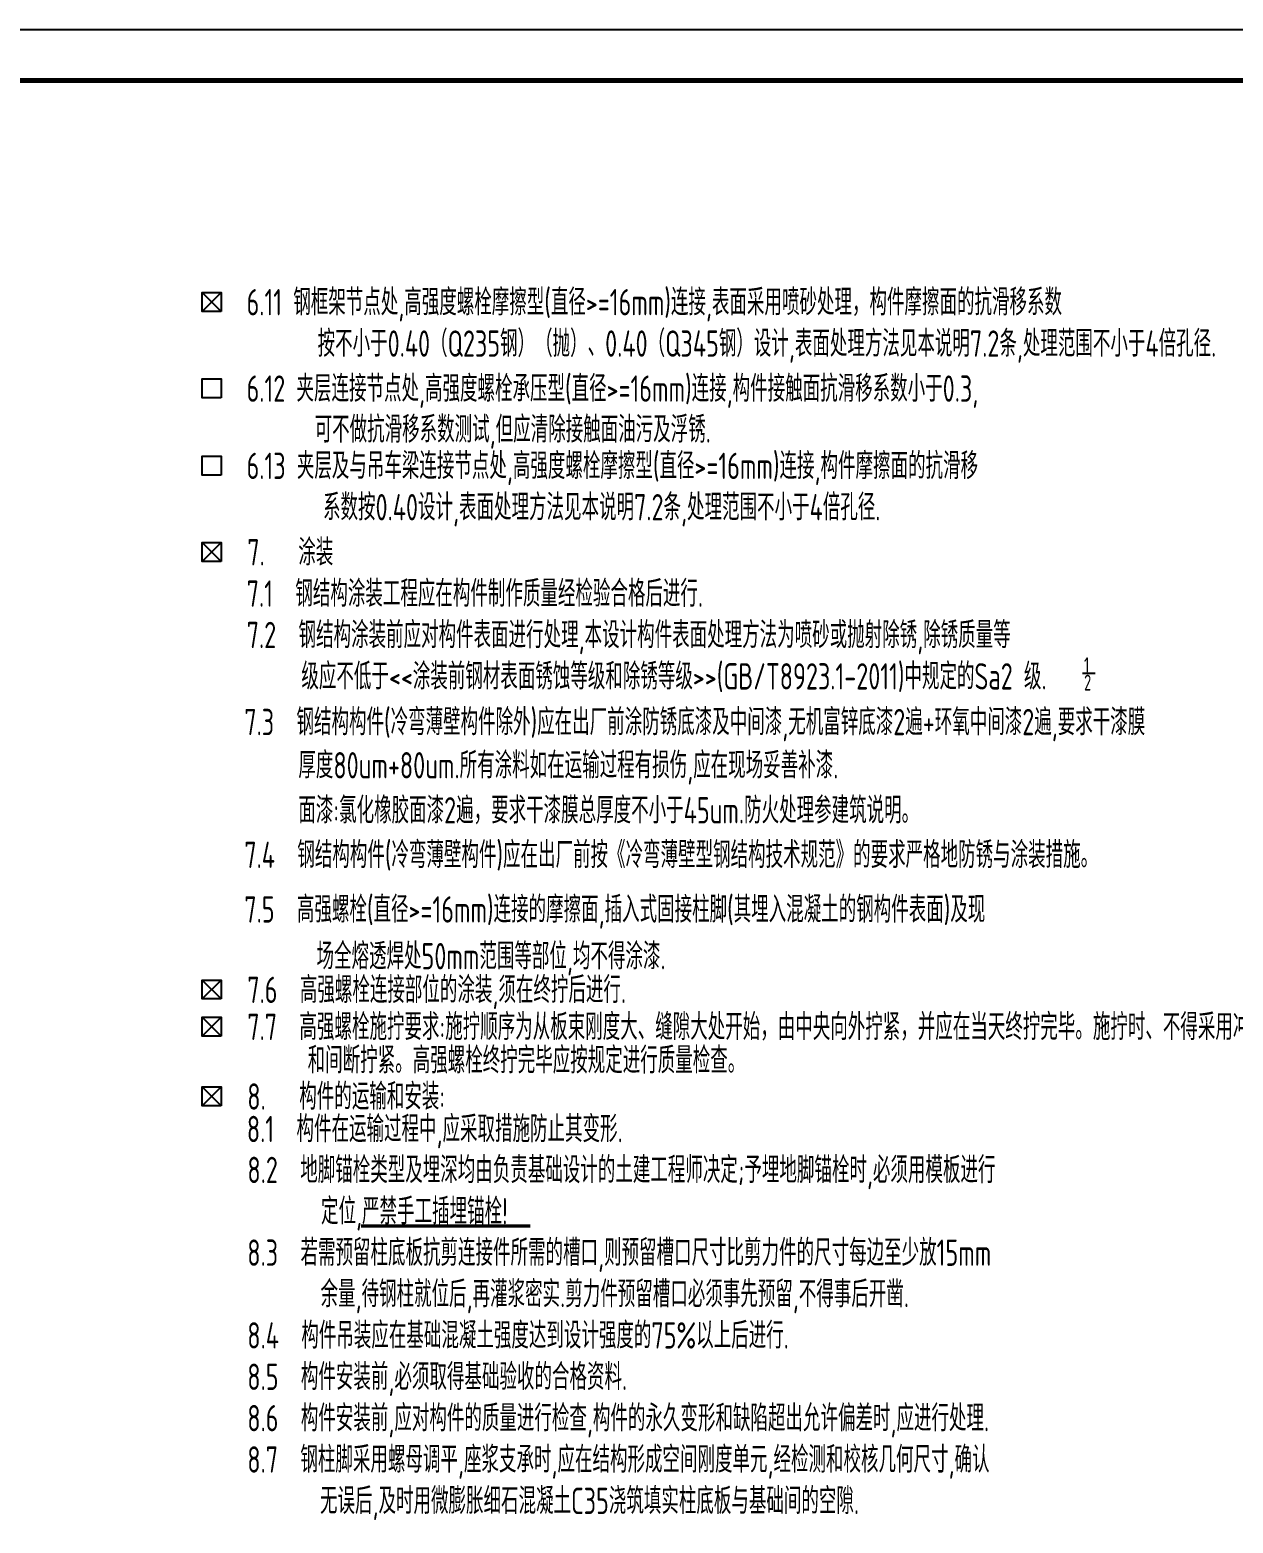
# Model space of a CAD drawing. Extents: x -138012 to 2129925, y -311560 to 0.
# Drawn here: x -12770 to 10966, y -281613 to -252160 of the extents above; entities that cross this region are included whole.
import ezdxf

# ---------------------------------------------------------------- set-up
doc = ezdxf.new("R2010")
doc.units = 0
doc.header["$LTSCALE"] = 1000
doc.header["$MEASUREMENT"] = 0
doc.layers.get('0').update_dxf_attribs({"linetype": 'CONTINUOUS'})
doc.layers.add('BOX', color=7, linetype='CONTINUOUS')
doc.layers.add('DIM', color=3, linetype='CONTINUOUS')
doc.styles.add('TSSD_REIN', font='tssdeng.shx', dxfattribs={"width": 0.7, "bigfont": 'tssdchn.shx'})

msp = doc.modelspace()

# ---------------------------------------------------------------- linework, layer by layer
at = {"const_width": 100}
msp.add_lwpolyline([(-57933.501, -310559.666), (22575.071, -310559.666), (22575.071, -253159.666), (-57933.501, -253159.666)], close=True, dxfattribs=at)
at = {"layer": 'BOX', "color": 7}
msp.add_lwpolyline([(-60433.501, -311559.666), (23666.499, -311559.666), (23666.499, -252159.666), (-60433.501, -252159.666)], close=True, dxfattribs=at)
at = {"layer": 'DIM', "color": 1}
for p, q in [((-9369.4, -257712.243), (-8998.519, -257341.362)), ((-8998.519, -257712.243), (-9369.4, -257341.362)), ((-9369.4, -262273.323), (-8998.519, -262644.204)), ((-9369.4, -262644.204), (-8998.519, -262273.323)), ((-9369.4, -270903.837), (-8998.519, -271274.718)), ((-9369.4, -271274.718), (-8998.519, -270903.837)), ((-9369.4, -271634.302), (-8998.519, -272005.183)), ((-9369.4, -272005.183), (-8998.519, -271634.302)), ((-9369.4, -273008.303), (-8998.519, -273379.184)), ((-9369.4, -273379.184), (-8998.519, -273008.303))]:
    msp.add_line(p, q, dxfattribs=at)
at = {"layer": 'DIM'}
msp.add_line((7995.937, -264849.86), (8242.158, -264849.86), dxfattribs=at)
at = {"layer": 'DIM', "color": 7}
for points in [[(-8998.519, -257712.243), (-9369.4, -257712.243), (-9369.4, -257341.362), (-8998.519, -257341.362)], [(-8998.519, -259416.676), (-9369.4, -259416.676), (-9369.4, -259045.795), (-8998.519, -259045.795)], [(-8998.519, -260940.164), (-9369.4, -260940.164), (-9369.4, -260569.283), (-8998.519, -260569.283)], [(-8998.519, -262644.204), (-9369.4, -262644.204), (-9369.4, -262273.323), (-8998.519, -262273.323)], [(-8998.519, -271274.718), (-9369.4, -271274.718), (-9369.4, -270903.837), (-8998.519, -270903.837)], [(-8998.519, -272005.183), (-9369.4, -272005.183), (-9369.4, -271634.302), (-8998.519, -271634.302)], [(-8998.519, -273379.184), (-9369.4, -273379.184), (-9369.4, -273008.303), (-8998.519, -273008.303)]]:
    msp.add_lwpolyline(points, close=True, dxfattribs=at)
at = {"layer": 'DIM', "color": 1}
for points in [[(-6234.489, -275764.37), (-2902.894, -275764.37)], [(-6234.324, -275733.938), (-2902.73, -275733.938)]]:
    msp.add_lwpolyline(points, dxfattribs=at)

# ---------------------------------------------------------------- texts
at = {"layer": 'DIM', "style": 'TSSD_REIN', "width": 0.7}
for s, height, p in [('6.11 钢框架节点处,高强度螺栓摩擦型(直径>=16mm)连接,表面采用喷砂处理，构件摩擦面的抗滑移系数', 519.23343, (-8495.065, -257790.774)), ('按不小于0.40（Q235钢）（抛）、0.40（Q345钢）设计,表面处理方法见本说明7.2条,处理范围不小于4倍孔径.', 519.23343, (-7093.892, -258606.712)), ('6.12 夹层连接节点处,高强度螺栓承压型(直径>=16mm)连接,构件接触面抗滑移系数小于0.3,', 519.23343, (-8495.065, -259495.207)), ('可不做抗滑移系数测试,但应清除接触面油污及浮锈.', 519.23343, (-7152.931, -260300.197)), ('6.13 夹层及与吊车梁连接节点处,高强度螺栓摩擦型(直径>=16mm)连接,构件摩擦面的抗滑移', 519.23343, (-8495.065, -261018.695)), ('系数按0.40设计,表面处理方法见本说明7.2条,处理范围不小于4倍孔径.', 519.23343, (-6986.736, -261834.634)), ('7.   涂装', 519.2334, (-8481.233, -262723.139)), ('7.1  钢结构涂装工程应在构件制作质量经检验合格后进行.', 519.23343, (-8492.567, -263538.674)), ('7.2  钢结构涂装前应对构件表面进行处理,本设计构件表面处理方法为喷砂或抛射除锈,除锈质量等', 519.23343, (-8492.567, -264354.612)), ('级应不低于<<涂装前钢材表面锈蚀等级和除锈等级>>(GB/T8923.1-2011)中规定的Sa2 级.', 519.23343, (-7414.515, -265170.551)), ('1', 311.54, (8025.566, -264843.881)), ('2', 311.54, (8025.566, -265190.313)), ('7.3  钢结构构件(冷弯薄壁构件除外)应在出厂前涂防锈底漆及中间漆,无机富锌底漆2遍+环氧中间漆2遍,要求干漆膜', 519.23343, (-8540.128, -266071.968)), ('厚度80um+80um.所有涂料如在运输过程有损伤,应在现场妥善补漆.', 519.23343, (-7473.509, -266924.662)), ('面漆:氯化橡胶面漆2遍，要求干漆膜总厚度不小于45um.防火处理参建筑说明。', 519.23343, (-7473.509, -267812.727)), ('7.4  钢结构构件(冷弯薄壁构件)应在出厂前按《冷弯薄壁型钢结构技术规范》的要求严格地防锈与涂装措施。', 519.23343, (-8540.128, -268691.224)), ('7.5  高强螺栓(直径>=16mm)连接的摩擦面,插入式固接柱脚(其埋入混凝土的钢构件表面)及现', 519.23343, (-8540.128, -269768.065)), ('场全熔透焊处50mm范围等部位,均不得涂漆.', 519.23343, (-7115.755, -270690.265)), ('7.6  高强螺栓连接部位的涂装,须在终拧后进行.', 519.23343, (-8481.233, -271353.653)), ('7.7  高强螺栓施拧要求:施拧顺序为从板束刚度大、缝隙大处开始，由中央向外拧紧，并应在当天终拧完毕。施拧时、不得采用冲击拧紧', 519.23343, (-8481.233, -272084.118)), ('和间断拧紧。高强螺栓终拧完毕应按规定进行质量检查。', 519.23343, (-7289.627, -272743.008)), ('8.   构件的运输和安装:', 519.23343, (-8481.233, -273458.118)), ('8.1  构件在运输过程中,应采取措施防止其变形.', 519.23343, (-8489.205, -274099.087)), ('8.2  地脚锚栓类型及埋深均由负责基础设计的土建工程师决定;予埋地脚锚栓时,必须用模板进行', 519.23343, (-8478.527, -274905.975)), ('定位,严禁手工插埋锚栓!', 519.23343, (-7026.352, -275721.931)), ('8.3  若需预留柱底板抗剪连接件所需的槽口,则预留槽口尺寸比剪力件的尺寸每边至少放15mm', 519.23343, (-8480.946, -276537.942)), ('余量,待钢柱就位后,再灌浆密实.剪力件预留槽口必须事先预留,不得事后开凿.', 519.23343, (-7035.954, -277353.779)), ('8.4  构件吊装应在基础混凝土强度达到设计强度的75%%%以上后进行.', 519.23343, (-8480.934, -278169.742)), ('8.5  构件安装前,必须取得基础验收的合格资料.', 519.23343, (-8480.949, -278985.72)), ('8.6  构件安装前,应对构件的质量进行检查,构件的永久变形和缺陷超出允许偏差时,应进行处理.', 519.23343, (-8480.949, -279801.658)), ('8.7  钢柱脚采用螺母调平,座浆支承时,应在结构形成空间刚度单元,经检测和校核几何尺寸,确认', 519.23343, (-8480.951, -280617.542)), ('无误后,及时用微膨胀细石混凝土C35浇筑填实柱底板与基础间的空隙.', 519.23343, (-7046.382, -281433.47))]:
    msp.add_text(s, height=height, dxfattribs=at).set_placement(p)

doc.saveas('drawing.dxf')
